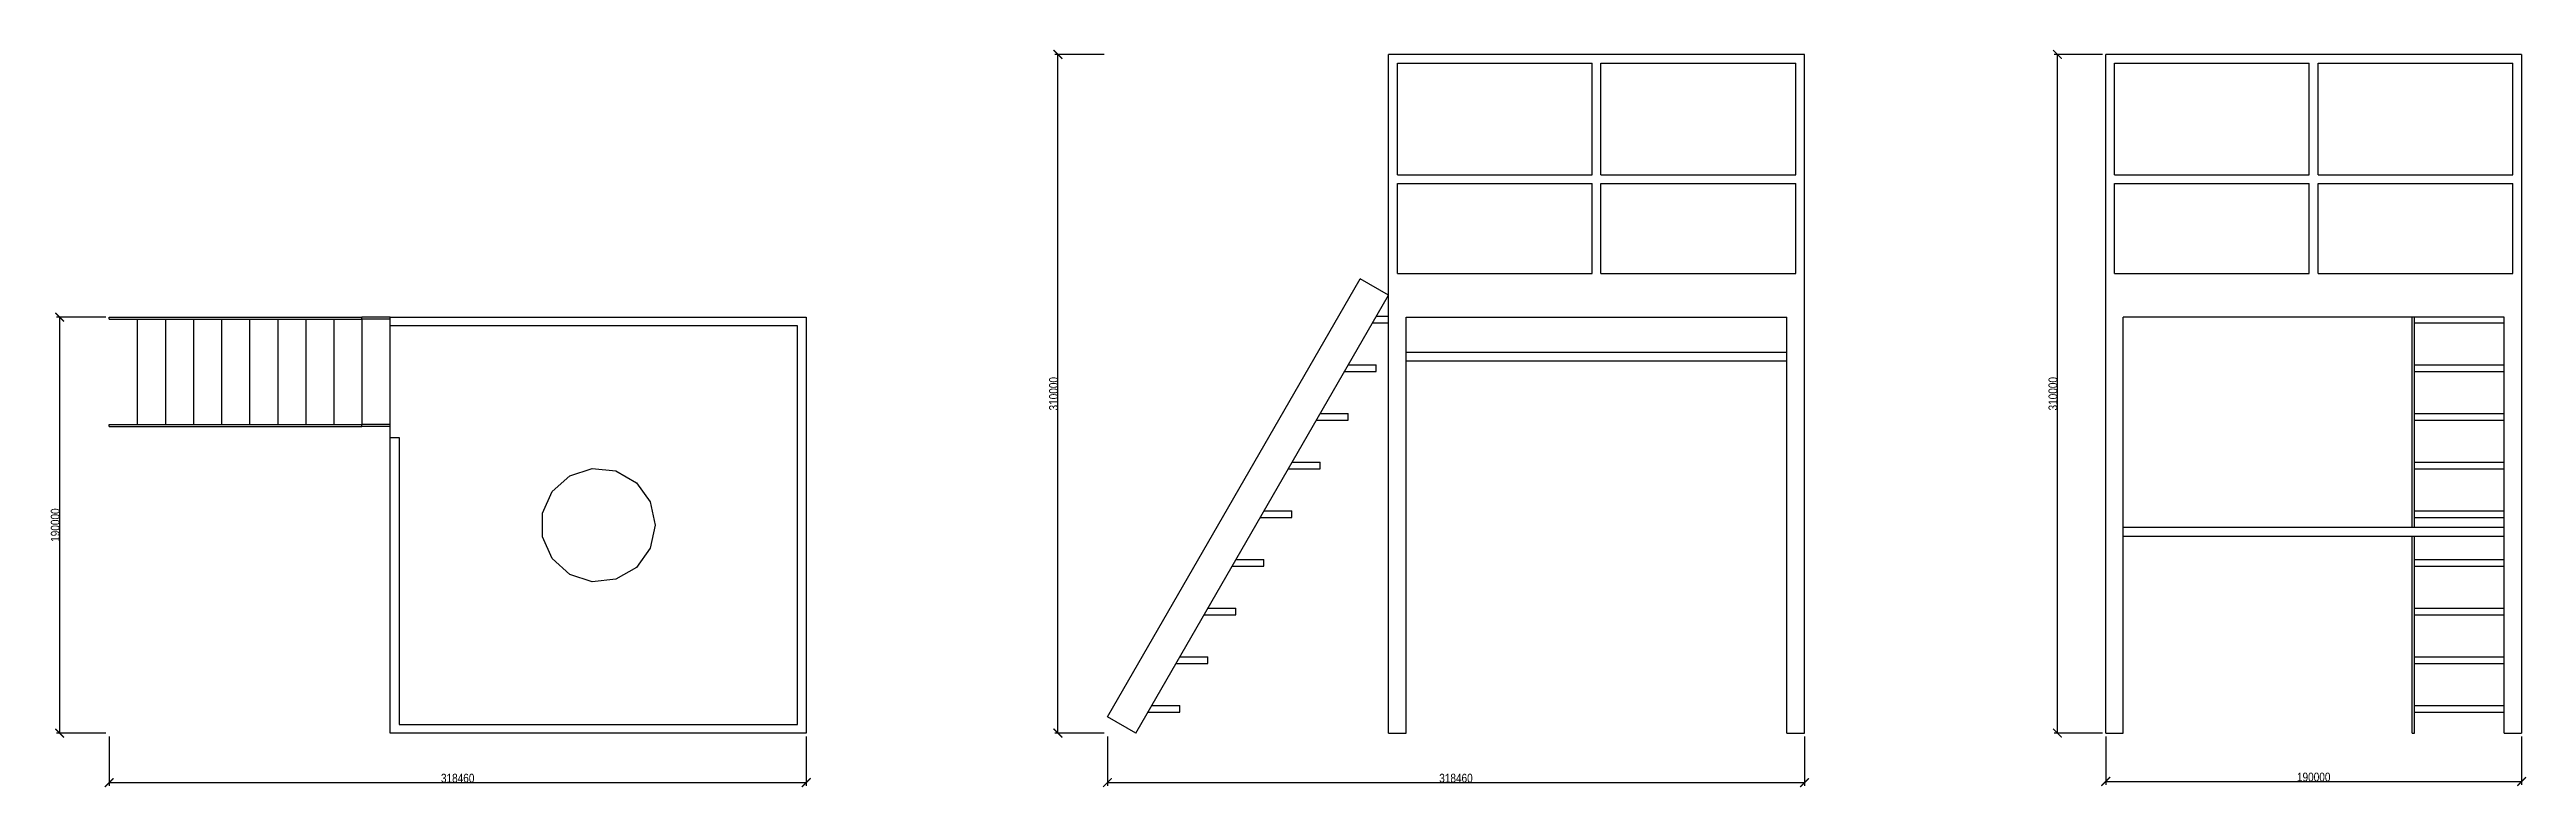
# Model space of a CAD drawing. Header units: millimetres. Extents: x -272 to 11044, y -248 to 3122.
import ezdxf

# ---------------------------------------------------------------- set-up
doc = ezdxf.new("R2010")
doc.units = ezdxf.units.MM
doc.layers.add('DIM', color=5, linetype='Continuous')
doc.layers.add('OUTLINE', color=7, linetype='Continuous')
doc.styles.add('OpenSansCondensed-Light', font='OpenSansCondensed-Light.ttf')
doc.dimstyles.new('EZDXF', dxfattribs={"dimtxt": 0.25, "dimasz": 0.175, "dimexe": 0.375, "dimexo": 0.125, "dimgap": 0.1, "dimtad": 1, "dimlfac": 100, "dimzin": 12, "dimdsep": 46, "dimtxsty": 'OpenSansCondensed-Light', "dimblk": 'ARCHTICK', "dimcen": 2.5, "dimazin": 3, "dimtfac": 0.5, "dimtmove": 2, "dimatfit": 3})

# ---------------------------------------------------------------- blocks, each defined once
blk = doc.blocks.new('_ARCHTICK')
at = {"color": 0, "linetype": 'BYBLOCK', "const_width": 0.15}
blk.add_lwpolyline([(-0.5, -0.5), (0.5, 0.5)], dxfattribs=at)

msp = doc.modelspace()

# ---------------------------------------------------------------- linework, layer by layer
at = {"layer": 'OUTLINE'}
for points in [[(5845.666, 0), (5845.666, 3100)], [(7745.666, 3100), (5845.666, 3100)], [(5885.666, 3060), (6775.666, 3060)], [(5885.666, 3060), (6775.666, 3060)], [(5885.666, 2550), (5885.666, 3060)], [(6775.666, 2550), (6775.666, 3060)], [(6775.666, 2550), (6775.666, 3060)], [(6815.666, 3060), (7705.666, 3060)], [(6815.666, 2550), (6815.666, 3060)], [(6815.666, 2550), (6815.666, 3060)], [(6815.666, 3060), (7705.666, 3060)], [(7705.666, 2550), (7705.666, 3060)], [(7745.666, 0), (7745.666, 3100)], [(9122.124, 0), (9122.124, 3100)], [(11022.124, 3100), (9122.124, 3100)], [(9162.124, 2550), (9162.124, 3060)], [(9162.124, 3060), (10052.124, 3060)], [(9162.124, 3060), (10052.124, 3060)], [(10052.124, 2550), (10052.124, 3060)], [(10052.124, 2550), (10052.124, 3060)], [(10092.124, 2550), (10092.124, 3060)], [(10092.124, 3060), (10982.124, 3060)], [(10092.124, 2550), (10092.124, 3060)], [(10092.124, 3060), (10472.124, 3060)], [(10982.124, 2550), (10982.124, 3060)], [(11022.124, 3100), (11022.124, 0)], [(5885.666, 2550), (6775.666, 2550)], [(5885.666, 2550), (6775.666, 2550)], [(5885.666, 2510), (6775.666, 2510)], [(5885.666, 2100), (5885.666, 2510)], [(5885.666, 2510), (6775.666, 2510)], [(5885.666, 2100), (5885.666, 2510)], [(6775.666, 2100), (6775.666, 2510)], [(6775.666, 2100), (6775.666, 2510)], [(6815.666, 2550), (7705.666, 2550)], [(6815.666, 2550), (7705.666, 2550)], [(6815.666, 2510), (7705.666, 2510)], [(6815.666, 2100), (6815.666, 2510)], [(6815.666, 2510), (7705.666, 2510)], [(6815.666, 2100), (6815.666, 2510)], [(7705.666, 2100), (7705.666, 2510)], [(7705.666, 2100), (7705.666, 2510)], [(9162.124, 2550), (10052.124, 2550)], [(9162.124, 2550), (10052.124, 2550)], [(9162.124, 2100), (9162.124, 2510)], [(9162.124, 2510), (10052.124, 2510)], [(9162.124, 2100), (9162.124, 2510)], [(9162.124, 2510), (10052.124, 2510)], [(10052.124, 2100), (10052.124, 2510)], [(10052.124, 2100), (10052.124, 2510)], [(10092.124, 2550), (10982.124, 2550)], [(10092.124, 2550), (10472.124, 2550)], [(10092.124, 2100), (10092.124, 2510)], [(10092.124, 2510), (10982.124, 2510)], [(10092.124, 2100), (10092.124, 2510)], [(10092.124, 2510), (10472.124, 2510)], [(10982.124, 2100), (10982.124, 2510)], [(10982.124, 2100), (10982.124, 2510)], [(4561.062, 75), (5715.762, 2075)], [(5845.666, 2000), (5715.762, 2075)], [(5885.666, 2100), (6775.666, 2100)], [(5885.666, 2100), (6775.666, 2100)], [(6815.666, 2100), (7705.666, 2100)], [(6815.666, 2100), (7705.666, 2100)], [(9162.124, 2100), (10052.124, 2100)], [(10092.124, 2100), (10982.124, 2100)], [(4690.966, 0), (5845.666, 2000)], [(0, 1900), (1154.701, 1900)], [(0, 1890), (0, 1900)], [(0, 1890), (1154.701, 1890)], [(129.904, 1410), (129.904, 1890)], [(258.204, 1410), (258.204, 1890)], [(386.504, 1410), (386.504, 1890)], [(514.804, 1410), (514.804, 1890)], [(643.104, 1410), (643.104, 1890)], [(771.404, 1410), (771.404, 1890)], [(899.704, 1410), (899.704, 1890)], [(1028.004, 1410), (1028.004, 1890)], [(1154.701, 1890), (1154.701, 1900)], [(1284.604, 1900), (1154.701, 1900)], [(1284.604, 1890), (1154.701, 1890)], [(1156.304, 1410), (1156.304, 1890)], [(1284.604, 1860), (1284.604, 1900)], [(1284.604, 1900), (3184.604, 1900)], [(3144.604, 1860), (1284.604, 1860)], [(1284.604, 1350), (1284.604, 1860)], [(3144.604, 40), (3144.604, 1860)], [(3184.604, 1900), (3184.604, 0)], [(5772.856, 1873.889), (5845.666, 1873.889)], [(5790.176, 1903.889), (5845.666, 1903.889)], [(5925.666, 1900), (7665.666, 1900)], [(5925.666, 0), (5925.666, 1900)], [(7665.666, 0), (7665.666, 1900)], [(9202.124, 0), (9202.124, 1900)], [(10942.124, 1900), (9202.124, 1900)], [(10522.124, 940), (10522.124, 1900)], [(10532.124, 1873.889), (10532.124, 1900)], [(10532.124, 1681.667), (10532.124, 1873.889)], [(10532.124, 1873.889), (10942.124, 1873.889)], [(10942.124, 0), (10942.124, 1900)], [(5925.666, 1740), (7665.666, 1740)], [(5925.666, 1700), (7665.666, 1700)], [(5644.556, 1651.667), (5789.066, 1651.667)], [(5661.876, 1681.667), (5789.066, 1681.667)], [(5789.066, 1651.667), (5789.066, 1681.667)], [(10532.124, 1651.667), (10532.124, 1681.667)], [(10532.124, 1681.667), (10942.124, 1681.667)], [(10532.124, 1459.444), (10532.124, 1651.667)], [(10532.124, 1651.667), (10942.124, 1651.667)], [(0, 1410), (1154.701, 1410)], [(0, 1400), (0, 1410)], [(0, 1400), (1154.701, 1400)], [(1284.604, 1410), (1154.701, 1410)], [(1154.701, 1400), (1154.701, 1410)], [(1284.604, 1400), (1154.701, 1400)], [(5516.256, 1429.444), (5660.766, 1429.444)], [(5533.576, 1459.444), (5660.766, 1459.444)], [(5660.766, 1429.444), (5660.766, 1459.444)], [(10532.124, 1429.444), (10532.124, 1459.444)], [(10532.124, 1459.444), (10942.124, 1459.444)], [(10532.124, 1237.222), (10532.124, 1429.444)], [(10532.124, 1429.444), (10942.124, 1429.444)], [(1284.604, 0), (1284.604, 1350)], [(1284.604, 1350), (1324.604, 1350)], [(1324.604, 1350), (1324.604, 40)], [(2494.604, 950), (2472.126, 844.248), (2408.578, 756.782), (2314.949, 702.725), (2207.427, 691.424), (2104.604, 724.833), (2024.26, 797.176), (1980.286, 895.943), (1980.286, 1004.057), (2024.26, 1102.824), (2104.604, 1175.167), (2207.427, 1208.576), (2314.949, 1197.275), (2408.578, 1143.218), (2472.126, 1055.752), (2494.604, 950)], [(5387.956, 1207.222), (5532.466, 1207.222)], [(5405.276, 1237.222), (5532.466, 1237.222)], [(5532.466, 1207.222), (5532.466, 1237.222)], [(10532.124, 1207.222), (10532.124, 1237.222)], [(10532.124, 1237.222), (10942.124, 1237.222)], [(10532.124, 1015), (10532.124, 1207.222)], [(10532.124, 1207.222), (10942.124, 1207.222)], [(5259.656, 985), (5404.166, 985)], [(5276.976, 1015), (5404.166, 1015)], [(5404.166, 985), (5404.166, 1015)], [(9202.124, 940), (10942.124, 940)], [(10532.124, 985), (10532.124, 1015)], [(10532.124, 1015), (10942.124, 1015)], [(10532.124, 940), (10532.124, 985)], [(10532.124, 985), (10942.124, 985)], [(5148.676, 792.778), (5275.866, 792.778)], [(5275.866, 762.778), (5275.866, 792.778)], [(9202.124, 900), (10942.124, 900)], [(10522.124, 0), (10522.124, 900)], [(10532.124, 792.778), (10532.124, 900)], [(10532.124, 762.778), (10532.124, 792.778)], [(10532.124, 792.778), (10942.124, 792.778)], [(5131.356, 762.778), (5275.866, 762.778)], [(10532.124, 570.556), (10532.124, 762.778)], [(10532.124, 762.778), (10942.124, 762.778)], [(5020.376, 570.556), (5147.566, 570.556)], [(5147.566, 540.556), (5147.566, 570.556)], [(10532.124, 540.556), (10532.124, 570.556)], [(10532.124, 570.556), (10942.124, 570.556)], [(5003.056, 540.556), (5147.566, 540.556)], [(10532.124, 348.333), (10532.124, 540.556)], [(10532.124, 540.556), (10942.124, 540.556)], [(4892.076, 348.333), (5019.266, 348.333)], [(5019.266, 318.333), (5019.266, 348.333)], [(10532.124, 318.333), (10532.124, 348.333)], [(10532.124, 348.333), (10942.124, 348.333)], [(4874.756, 318.333), (5019.266, 318.333)], [(10532.124, 126.111), (10532.124, 318.333)], [(10532.124, 318.333), (10942.124, 318.333)], [(4763.776, 126.111), (4890.966, 126.111)], [(4890.966, 96.111), (4890.966, 126.111)], [(10532.124, 96.111), (10532.124, 126.111)], [(10532.124, 126.111), (10942.124, 126.111)], [(3184.604, 0), (1284.604, 0)], [(1324.604, 40), (3144.604, 40)], [(4690.966, 0), (4561.062, 75)], [(4746.456, 96.111), (4890.966, 96.111)], [(5845.666, 0), (5925.666, 0)], [(7665.666, 0), (7745.666, 0)], [(9122.124, 0), (9202.124, 0)], [(10522.124, 0), (10532.124, 0)], [(10532.124, 0), (10532.124, 96.111)], [(10532.124, 96.111), (10942.124, 96.111)], [(10942.124, 0), (11022.124, 0)]]:
    msp.add_lwpolyline(points, dxfattribs=at)

# ---------------------------------------------------------------- dimensions: what is measured, and where the dimension line sits
at = {"layer": 'DIM'}
for base, p1, p2 in [((4334.986, 0), (4561.062, 0), (4561.062, 3100)), ((8901.124, 0), (9122.124, 0), (9122.124, 3100)), ((-226.076, 0), (0, 0), (0, 1900))]:
    msp.add_linear_dim(base=base, p1=p1, p2=p2, angle=90, dimstyle='EZDXF', override={"dimtxt": 40, "dimasz": 40, "dimexe": 15, "dimexo": 15, "dimdec": 0}, dxfattribs=at).render()
for base, p1, p2 in [((0, -226.076), (0, 0), (3184.604, 0)), ((4561.062, -226.076), (4561.062, 0), (7745.666, 0)), ((9122.124, -221), (9122.124, 0), (11022.124, 0))]:
    msp.add_linear_dim(base=base, p1=p1, p2=p2, dimstyle='EZDXF', override={"dimtxt": 40, "dimasz": 40, "dimexe": 15, "dimexo": 15, "dimdec": 0}, dxfattribs=at).render()

doc.saveas('drawing.dxf')
